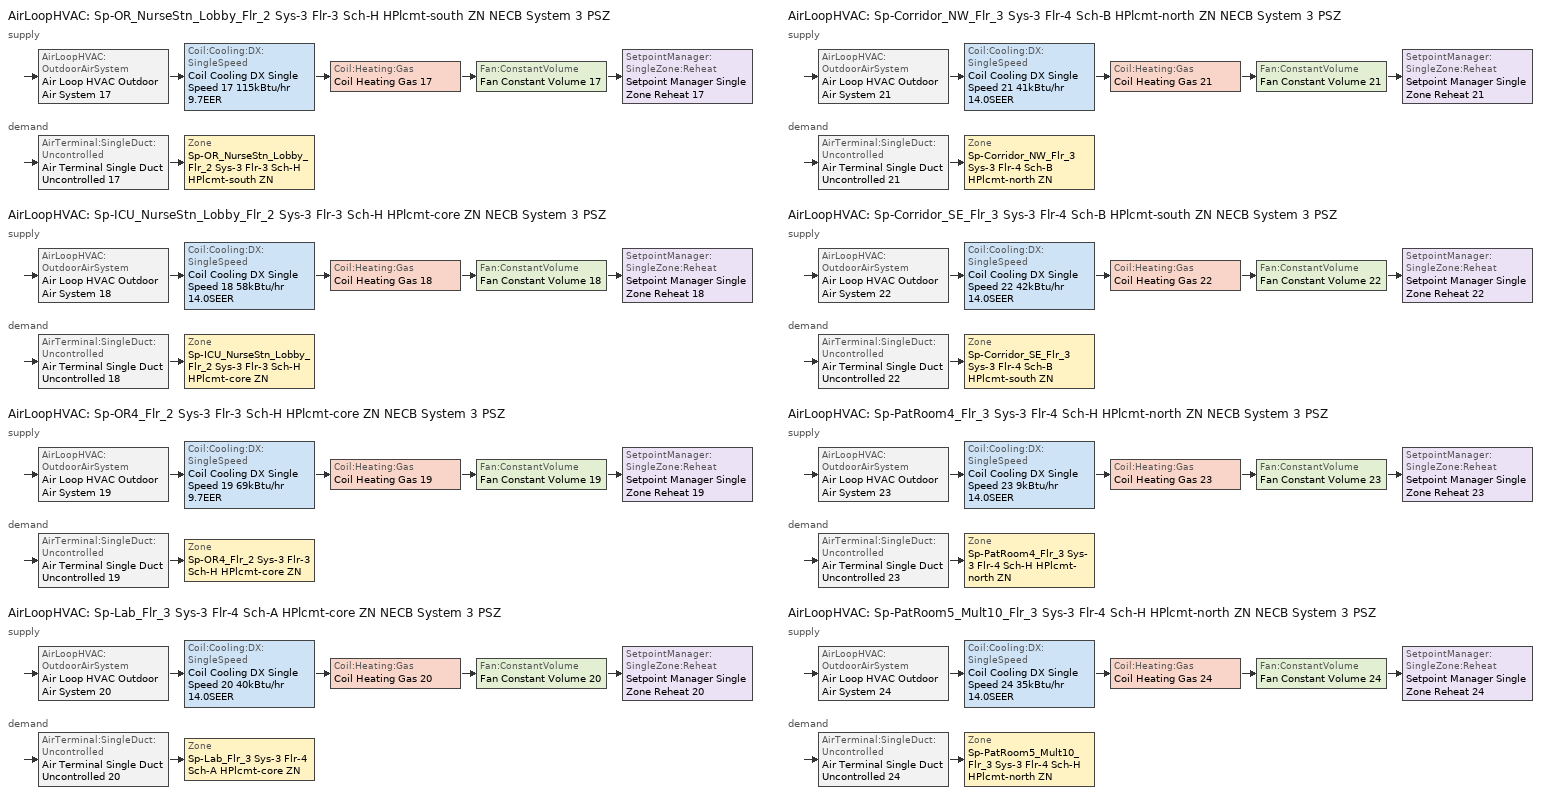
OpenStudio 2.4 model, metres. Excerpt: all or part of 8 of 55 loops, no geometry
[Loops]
AirLoopHVAC 'Sp-OR_NurseStn_Lobby_Flr_2 Sys-3 Flr-3 Sch-H HPlcmt-south ZN NECB System 3 PSZ'
 supply: AirLoopHVAC:OutdoorAirSystem 'Air Loop HVAC Outdoor Air System 17' > Coil:Cooling:DX:SingleSpeed 'Coil Cooling DX Single Speed 17 115kBtu/hr 9.7EER' > Coil:Heating:Gas 'Coil Heating Gas 17' > Fan:ConstantVolume 'Fan Constant Volume 17' > SetpointManager:SingleZone:Reheat 'Setpoint Manager Single Zone Reheat 17'
 demand: AirTerminal:SingleDuct:Uncontrolled 'Air Terminal Single Duct Uncontrolled 17' > Zone 'Sp-OR_NurseStn_Lobby_Flr_2 Sys-3 Flr-3 Sch-H HPlcmt-south ZN'
AirLoopHVAC 'Sp-ICU_NurseStn_Lobby_Flr_2 Sys-3 Flr-3 Sch-H HPlcmt-core ZN NECB System 3 PSZ'
 supply: AirLoopHVAC:OutdoorAirSystem 'Air Loop HVAC Outdoor Air System 18' > Coil:Cooling:DX:SingleSpeed 'Coil Cooling DX Single Speed 18 58kBtu/hr 14.0SEER' > Coil:Heating:Gas 'Coil Heating Gas 18' > Fan:ConstantVolume 'Fan Constant Volume 18' > SetpointManager:SingleZone:Reheat 'Setpoint Manager Single Zone Reheat 18'
 demand: AirTerminal:SingleDuct:Uncontrolled 'Air Terminal Single Duct Uncontrolled 18' > Zone 'Sp-ICU_NurseStn_Lobby_Flr_2 Sys-3 Flr-3 Sch-H HPlcmt-core ZN'
AirLoopHVAC 'Sp-OR4_Flr_2 Sys-3 Flr-3 Sch-H HPlcmt-core ZN NECB System 3 PSZ'
 supply: AirLoopHVAC:OutdoorAirSystem 'Air Loop HVAC Outdoor Air System 19' > Coil:Cooling:DX:SingleSpeed 'Coil Cooling DX Single Speed 19 69kBtu/hr 9.7EER' > Coil:Heating:Gas 'Coil Heating Gas 19' > Fan:ConstantVolume 'Fan Constant Volume 19' > SetpointManager:SingleZone:Reheat 'Setpoint Manager Single Zone Reheat 19'
 demand: AirTerminal:SingleDuct:Uncontrolled 'Air Terminal Single Duct Uncontrolled 19' > Zone 'Sp-OR4_Flr_2 Sys-3 Flr-3 Sch-H HPlcmt-core ZN'
AirLoopHVAC 'Sp-Lab_Flr_3 Sys-3 Flr-4 Sch-A HPlcmt-core ZN NECB System 3 PSZ'
 supply: AirLoopHVAC:OutdoorAirSystem 'Air Loop HVAC Outdoor Air System 20' > Coil:Cooling:DX:SingleSpeed 'Coil Cooling DX Single Speed 20 40kBtu/hr 14.0SEER' > Coil:Heating:Gas 'Coil Heating Gas 20' > Fan:ConstantVolume 'Fan Constant Volume 20' > SetpointManager:SingleZone:Reheat 'Setpoint Manager Single Zone Reheat 20'
 demand: AirTerminal:SingleDuct:Uncontrolled 'Air Terminal Single Duct Uncontrolled 20' > Zone 'Sp-Lab_Flr_3 Sys-3 Flr-4 Sch-A HPlcmt-core ZN'
AirLoopHVAC 'Sp-Corridor_NW_Flr_3 Sys-3 Flr-4 Sch-B HPlcmt-north ZN NECB System 3 PSZ'
 supply: AirLoopHVAC:OutdoorAirSystem 'Air Loop HVAC Outdoor Air System 21' > Coil:Cooling:DX:SingleSpeed 'Coil Cooling DX Single Speed 21 41kBtu/hr 14.0SEER' > Coil:Heating:Gas 'Coil Heating Gas 21' > Fan:ConstantVolume 'Fan Constant Volume 21' > SetpointManager:SingleZone:Reheat 'Setpoint Manager Single Zone Reheat 21'
 demand: AirTerminal:SingleDuct:Uncontrolled 'Air Terminal Single Duct Uncontrolled 21' > Zone 'Sp-Corridor_NW_Flr_3 Sys-3 Flr-4 Sch-B HPlcmt-north ZN'
AirLoopHVAC 'Sp-Corridor_SE_Flr_3 Sys-3 Flr-4 Sch-B HPlcmt-south ZN NECB System 3 PSZ'
 supply: AirLoopHVAC:OutdoorAirSystem 'Air Loop HVAC Outdoor Air System 22' > Coil:Cooling:DX:SingleSpeed 'Coil Cooling DX Single Speed 22 42kBtu/hr 14.0SEER' > Coil:Heating:Gas 'Coil Heating Gas 22' > Fan:ConstantVolume 'Fan Constant Volume 22' > SetpointManager:SingleZone:Reheat 'Setpoint Manager Single Zone Reheat 22'
 demand: AirTerminal:SingleDuct:Uncontrolled 'Air Terminal Single Duct Uncontrolled 22' > Zone 'Sp-Corridor_SE_Flr_3 Sys-3 Flr-4 Sch-B HPlcmt-south ZN'
AirLoopHVAC 'Sp-PatRoom4_Flr_3 Sys-3 Flr-4 Sch-H HPlcmt-north ZN NECB System 3 PSZ'
 supply: AirLoopHVAC:OutdoorAirSystem 'Air Loop HVAC Outdoor Air System 23' > Coil:Cooling:DX:SingleSpeed 'Coil Cooling DX Single Speed 23 9kBtu/hr 14.0SEER' > Coil:Heating:Gas 'Coil Heating Gas 23' > Fan:ConstantVolume 'Fan Constant Volume 23' > SetpointManager:SingleZone:Reheat 'Setpoint Manager Single Zone Reheat 23'
 demand: AirTerminal:SingleDuct:Uncontrolled 'Air Terminal Single Duct Uncontrolled 23' > Zone 'Sp-PatRoom4_Flr_3 Sys-3 Flr-4 Sch-H HPlcmt-north ZN'
AirLoopHVAC 'Sp-PatRoom5_Mult10_Flr_3 Sys-3 Flr-4 Sch-H HPlcmt-north ZN NECB System 3 PSZ'
 supply: AirLoopHVAC:OutdoorAirSystem 'Air Loop HVAC Outdoor Air System 24' > Coil:Cooling:DX:SingleSpeed 'Coil Cooling DX Single Speed 24 35kBtu/hr 14.0SEER' > Coil:Heating:Gas 'Coil Heating Gas 24' > Fan:ConstantVolume 'Fan Constant Volume 24' > SetpointManager:SingleZone:Reheat 'Setpoint Manager Single Zone Reheat 24'
 demand: AirTerminal:SingleDuct:Uncontrolled 'Air Terminal Single Duct Uncontrolled 24' > Zone 'Sp-PatRoom5_Mult10_Flr_3 Sys-3 Flr-4 Sch-H HPlcmt-north ZN'
[Sizing:Zone] Zone Cooling Design Supply Air Temperature Input Method=SupplyAirTemperature; Zone Cooling Design Supply Air Temperature {C}=13; Zone Cooling Design Supply Air Temperature Difference {deltaC}=11.11; Zone Heating Design Supply Air Temperature Input Method=SupplyAirTemperature; Zone Heating Design Supply Air Temperature {C}=43; Zone Heating Design Supply Air Temperature Difference {deltaC}=11.11; Zone Cooling Design Supply Air Humidity Ratio {kg-H2O/kg-air}=0.0085; Zone Heating Design Supply Air Humidity Ratio {kg-H2O/kg-air}=0.008; Zone Heating Sizing Factor=1.3; Zone Cooling Sizing Factor=1.1; Cooling Design Air Flow Method=DesignDay; Heating Design Air Flow Method=DesignDay; Account for Dedicated Outdoor Air System=No; Dedicated Outdoor Air System Control Strategy=NeutralSupplyAir; Dedicated Outdoor Air Low Setpoint Temperature for Design {C}=autosize; Dedicated Outdoor Air High Setpoint Temperature for Design {C}=autosize
Sp-OR_NurseStn_Lobby_Flr_2 Sys-3 Flr-3 Sch-H HPlcmt-south ZN; Sp-ICU_NurseStn_Lobby_Flr_2 Sys-3 Flr-3 Sch-H HPlcmt-core ZN; Sp-OR4_Flr_2 Sys-3 Flr-3 Sch-H HPlcmt-core ZN; Sp-Lab_Flr_3 Sys-3 Flr-4 Sch-A HPlcmt-core ZN; Sp-Corridor_NW_Flr_3 Sys-3 Flr-4 Sch-B HPlcmt-north ZN; Sp-Corridor_SE_Flr_3 Sys-3 Flr-4 Sch-B HPlcmt-south ZN; Sp-PatRoom4_Flr_3 Sys-3 Flr-4 Sch-H HPlcmt-north ZN; Sp-PatRoom5_Mult10_Flr_3 Sys-3 Flr-4 Sch-H HPlcmt-north ZN
[Zone equipment]
Sp-OR_NurseStn_Lobby_Flr_2 Sys-3 Flr-3 Sch-H HPlcmt-south ZN: Air Terminal Single Duct Uncontrolled 17, Zone HVAC Baseboard Convective Water 17
Sp-ICU_NurseStn_Lobby_Flr_2 Sys-3 Flr-3 Sch-H HPlcmt-core ZN: Air Terminal Single Duct Uncontrolled 18, Zone HVAC Baseboard Convective Water 18
Sp-OR4_Flr_2 Sys-3 Flr-3 Sch-H HPlcmt-core ZN: Air Terminal Single Duct Uncontrolled 19, Zone HVAC Baseboard Convective Water 19
Sp-Lab_Flr_3 Sys-3 Flr-4 Sch-A HPlcmt-core ZN: Air Terminal Single Duct Uncontrolled 20, Zone HVAC Baseboard Convective Water 20
Sp-Corridor_NW_Flr_3 Sys-3 Flr-4 Sch-B HPlcmt-north ZN: Air Terminal Single Duct Uncontrolled 21, Zone HVAC Baseboard Convective Water 21
Sp-Corridor_SE_Flr_3 Sys-3 Flr-4 Sch-B HPlcmt-south ZN: Air Terminal Single Duct Uncontrolled 22, Zone HVAC Baseboard Convective Water 22
Sp-PatRoom4_Flr_3 Sys-3 Flr-4 Sch-H HPlcmt-north ZN: Air Terminal Single Duct Uncontrolled 23, Zone HVAC Baseboard Convective Water 23
Sp-PatRoom5_Mult10_Flr_3 Sys-3 Flr-4 Sch-H HPlcmt-north ZN: Air Terminal Single Duct Uncontrolled 24, Zone HVAC Baseboard Convective Water 24
[AirLoopHVAC] Design Supply Air Flow Rate {m3/s}=AutoSize
Name | Availability Schedule
Sp-OR_NurseStn_Lobby_Flr_2 Sys-3 Flr-3 Sch-H HPlcmt-south ZN NECB System 3 PSZ | Sp-OR_NurseStn_Lobby_Flr_2 Sys-3 Flr-3 Sch-H HPlcmt-south ZN NECB System 3 PSZ Occ Sch
Sp-ICU_NurseStn_Lobby_Flr_2 Sys-3 Flr-3 Sch-H HPlcmt-core ZN NECB System 3 PSZ | Sp-ICU_NurseStn_Lobby_Flr_2 Sys-3 Flr-3 Sch-H HPlcmt-core ZN NECB System 3 PSZ Occ Sch
Sp-OR4_Flr_2 Sys-3 Flr-3 Sch-H HPlcmt-core ZN NECB System 3 PSZ | Sp-OR4_Flr_2 Sys-3 Flr-3 Sch-H HPlcmt-core ZN NECB System 3 PSZ Occ Sch
Sp-Lab_Flr_3 Sys-3 Flr-4 Sch-A HPlcmt-core ZN NECB System 3 PSZ | Sp-Lab_Flr_3 Sys-3 Flr-4 Sch-A HPlcmt-core ZN NECB System 3 PSZ Occ Sch
Sp-Corridor_NW_Flr_3 Sys-3 Flr-4 Sch-B HPlcmt-north ZN NECB System 3 PSZ | Sp-Corridor_NW_Flr_3 Sys-3 Flr-4 Sch-B HPlcmt-north ZN NECB System 3 PSZ Occ Sch
Sp-Corridor_SE_Flr_3 Sys-3 Flr-4 Sch-B HPlcmt-south ZN NECB System 3 PSZ | Sp-Corridor_SE_Flr_3 Sys-3 Flr-4 Sch-B HPlcmt-south ZN NECB System 3 PSZ Occ Sch
Sp-PatRoom4_Flr_3 Sys-3 Flr-4 Sch-H HPlcmt-north ZN NECB System 3 PSZ | Always On Discrete
Sp-PatRoom5_Mult10_Flr_3 Sys-3 Flr-4 Sch-H HPlcmt-north ZN NECB System 3 PSZ | Sp-PatRoom5_Mult10_Flr_3 Sys-3 Flr-4 Sch-H HPlcmt-north ZN NECB System 3 PSZ Occ Sch
[Sizing:System] Type of Load to Size On=Sensible; Design Outdoor Air Flow Rate {m3/s}=Autosize; Minimum System Air Flow Ratio=1; Preheat Design Temperature {C}=7; Preheat Design Humidity Ratio {kg-H2O/kg-Air}=0.008; Precool Design Temperature {C}=13; Precool Design Humidity Ratio {kg-H2O/kg-Air}=0.008; Central Cooling Design Supply Air Temperature {C}=13; Central Heating Design Supply Air Temperature {C}=43; Sizing Option=NonCoincident; 100% Outdoor Air in Cooling=No; 100% Outdoor Air in Heating=No; Central Cooling Design Supply Air Humidity Ratio {kg-H2O/kg-Air}=0.0085; Central Heating Design Supply Air Humidity Ratio {kg-H2O/kg-Air}=0.008; Cooling Design Air Flow Method=DesignDay; Cooling Design Air Flow Rate {m3/s}=0; Heating Design Air Flow Method=DesignDay; Heating Design Air Flow Rate {m3/s}=0; System Outdoor Air Method=ZoneSum; Zone Maximum Outdoor Air Fraction=1; Cooling Supply Air Flow Rate Per Floor Area {m3/s-m2}=0.00996765; Cooling Fraction of Autosized Cooling Supply Air Flow Rate=1; Cooling Supply Air Flow Rate Per Unit Cooling Capacity {m3/s-W}=3.94755e-05; Heating Supply Air Flow Rate Per Floor Area {m3/s-m2}=0.00996765; Heating Fraction of Autosized Heating Supply Air Flow Rate=1; Heating Fraction of Autosized Cooling Supply Air Flow Rate=1; Heating Supply Air Flow Rate Per Unit Heating Capacity {m3/s-W}=3.15882e-05; Cooling Design Capacity Method=CoolingDesignCapacity; Cooling Design Capacity {W}=autosize; Cooling Design Capacity Per Floor Area {W/m2}=234.7; Fraction of Autosized Cooling Design Capacity=1; Heating Design Capacity Method=HeatingDesignCapacity; Heating Design Capacity {W}=autosize; Heating Design Capacity Per Floor Area {W/m2}=157; Fraction of Autosized Heating Design Capacity=1; Central Cooling Capacity Control Method=OnOff
Sp-OR_NurseStn_Lobby_Flr_2 Sys-3 Flr-3 Sch-H HPlcmt-south ZN NECB System 3 PSZ; Sp-ICU_NurseStn_Lobby_Flr_2 Sys-3 Flr-3 Sch-H HPlcmt-core ZN NECB System 3 PSZ; Sp-OR4_Flr_2 Sys-3 Flr-3 Sch-H HPlcmt-core ZN NECB System 3 PSZ; Sp-Lab_Flr_3 Sys-3 Flr-4 Sch-A HPlcmt-core ZN NECB System 3 PSZ; Sp-Corridor_NW_Flr_3 Sys-3 Flr-4 Sch-B HPlcmt-north ZN NECB System 3 PSZ; Sp-Corridor_SE_Flr_3 Sys-3 Flr-4 Sch-B HPlcmt-south ZN NECB System 3 PSZ; Sp-PatRoom4_Flr_3 Sys-3 Flr-4 Sch-H HPlcmt-north ZN NECB System 3 PSZ; Sp-PatRoom5_Mult10_Flr_3 Sys-3 Flr-4 Sch-H HPlcmt-north ZN NECB System 3 PSZ
[Fan:ConstantVolume] Availability Schedule=Always On Discrete; Fan Efficiency=0.39975; Pressure Rise {Pa}=640; Maximum Flow Rate {m3/s}=AutoSize; Motor Efficiency=0.615
Fan Constant Volume 17; Fan Constant Volume 18; Fan Constant Volume 19; Fan Constant Volume 20; Fan Constant Volume 21; Fan Constant Volume 22; Fan Constant Volume 23; Fan Constant Volume 24
[Coil:Heating:Gas] Availability Schedule=Always On Discrete; Gas Burner Efficiency=0.8; Nominal Capacity {W}=AutoSize; Parasitic Electric Load {W}=0; Parasitic Gas Load {W}=0
Coil Heating Gas 17; Coil Heating Gas 18; Coil Heating Gas 19; Coil Heating Gas 20; Coil Heating Gas 21; Coil Heating Gas 22; Coil Heating Gas 23; Coil Heating Gas 24
[Coil:Cooling:DX:SingleSpeed] Availability Schedule=Always On Discrete; Rated Total Cooling Capacity {W}=autosize; Rated Sensible Heat Ratio=autosize; Rated Air Flow Rate {m3/s}=autosize; Rated Evaporator Fan Power Per Volume Flow Rate {W/(m3/s)}=773.3; Total Cooling Capacity Function of Temperature Curve=DXCOOL-NECB2011-REF-CAPFT; Total Cooling Capacity Function of Flow Fraction Curve=DXCOOL-NECB2011-REF-CAPFFLOW; Energy Input Ratio Function of Temperature Curve=DXCOOL-NECB2011-REF-COOLEIRFT; Energy Input Ratio Function of Flow Fraction Curve=DXCOOL-NECB2011-REF-COOLEIRFFLOW; Part Load Fraction Correlation Curve=DXCOOL-NECB2011-REF-COOLPLFFPLR; Condenser Type=AirCooled; Evaporative Condenser Effectiveness=0; Evaporative Condenser Air Flow Rate {m3/s}=Autosize; Evaporative Condenser Pump Rated Power Consumption {W}=Autosize; Crankcase Heater Capacity {W}=0; Maximum Outdoor Dry-Bulb Temperature for Crankcase Heater Operation {C}=0; Basin Heater Capacity {W/K}=0; Basin Heater Setpoint Temperature {C}=10
Name | Rated COP {W/W}
Coil Cooling DX Single Speed 17 115kBtu/hr 9.7EER | 3.36576
Coil Cooling DX Single Speed 18 58kBtu/hr 14.0SEER; Coil Cooling DX Single Speed 20 40kBtu/hr 14.0SEER; Coil Cooling DX Single Speed 21 41kBtu/hr 14.0SEER; Coil Cooling DX Single Speed 22 42kBtu/hr 14.0SEER; Coil Cooling DX Single Speed 23 9kBtu/hr 14.0SEER; Coil Cooling DX Single Speed 24 35kBtu/hr 14.0SEER | 3.8248
Coil Cooling DX Single Speed 19 69kBtu/hr 9.7EER | 3.33086
[Controller:OutdoorAir] Minimum Outdoor Air Flow Rate {m3/s}=0; Maximum Outdoor Air Flow Rate {m3/s}=Autosize; Economizer Control Action Type=ModulateFlow; Lockout Type=NoLockout; Minimum Limit Type=FixedMinimum; High Humidity Control=No; Heat Recovery Bypass Control Type=BypassWhenWithinEconomizerLimits
Name | Economizer Control Type | Minimum Outdoor Air Schedule | Controller Mechanical Ventilation | Economizer Maximum Limit Dry-Bulb Temperature {C} | Economizer Maximum Limit Enthalpy {J/kg} | Economizer Minimum Limit Dry-Bulb Temperature {C}
Controller Outdoor Air 17 | DifferentialEnthalpy | Sp-OR_NurseStn_Lobby_Flr_2 Sys-3 Flr-3 Sch-H HPlcmt-south ZN NECB System 3 PSZ Occ Sch | Controller Mechanical Ventilation 17
Controller Outdoor Air 18 | NoEconomizer | Sp-ICU_NurseStn_Lobby_Flr_2 Sys-3 Flr-3 Sch-H HPlcmt-core ZN NECB System 3 PSZ Occ Sch | Controller Mechanical Ventilation 18 | 28 | 64000 | -100
Controller Outdoor Air 19 | DifferentialEnthalpy | Sp-OR4_Flr_2 Sys-3 Flr-3 Sch-H HPlcmt-core ZN NECB System 3 PSZ Occ Sch | Controller Mechanical Ventilation 19
Controller Outdoor Air 20 | NoEconomizer | Sp-Lab_Flr_3 Sys-3 Flr-4 Sch-A HPlcmt-core ZN NECB System 3 PSZ Occ Sch | Controller Mechanical Ventilation 20 | 28 | 64000 | -100
Controller Outdoor Air 21 | NoEconomizer | Sp-Corridor_NW_Flr_3 Sys-3 Flr-4 Sch-B HPlcmt-north ZN NECB System 3 PSZ Occ Sch | Controller Mechanical Ventilation 21 | 28 | 64000 | -100
Controller Outdoor Air 22 | NoEconomizer | Sp-Corridor_SE_Flr_3 Sys-3 Flr-4 Sch-B HPlcmt-south ZN NECB System 3 PSZ Occ Sch | Controller Mechanical Ventilation 22 | 28 | 64000 | -100
Controller Outdoor Air 23 | NoEconomizer | Always On Discrete | Controller Mechanical Ventilation 23 | 28 | 64000 | -100
Controller Outdoor Air 24 | NoEconomizer | Sp-PatRoom5_Mult10_Flr_3 Sys-3 Flr-4 Sch-H HPlcmt-north ZN NECB System 3 PSZ Occ Sch | Controller Mechanical Ventilation 24 | 28 | 64000 | -100
[Controller:MechanicalVentilation] Availability Schedule=Always On Discrete; System Outdoor Air Method=ZoneSum
Controller Mechanical Ventilation 17; Controller Mechanical Ventilation 18; Controller Mechanical Ventilation 19; Controller Mechanical Ventilation 20; Controller Mechanical Ventilation 21; Controller Mechanical Ventilation 22; Controller Mechanical Ventilation 23; Controller Mechanical Ventilation 24
[AirLoopHVAC:OutdoorAirSystem]
Name | Controller
Air Loop HVAC Outdoor Air System 17 | Controller Outdoor Air 17
Air Loop HVAC Outdoor Air System 18 | Controller Outdoor Air 18
Air Loop HVAC Outdoor Air System 19 | Controller Outdoor Air 19
Air Loop HVAC Outdoor Air System 20 | Controller Outdoor Air 20
Air Loop HVAC Outdoor Air System 21 | Controller Outdoor Air 21
Air Loop HVAC Outdoor Air System 22 | Controller Outdoor Air 22
Air Loop HVAC Outdoor Air System 23 | Controller Outdoor Air 23
Air Loop HVAC Outdoor Air System 24 | Controller Outdoor Air 24
[SetpointManager:SingleZone:Reheat] Minimum Supply Air Temperature {C}=13; Maximum Supply Air Temperature {C}=43
Name | Control Zone
Setpoint Manager Single Zone Reheat 17 | Sp-OR_NurseStn_Lobby_Flr_2 Sys-3 Flr-3 Sch-H HPlcmt-south ZN
Setpoint Manager Single Zone Reheat 18 | Sp-ICU_NurseStn_Lobby_Flr_2 Sys-3 Flr-3 Sch-H HPlcmt-core ZN
Setpoint Manager Single Zone Reheat 19 | Sp-OR4_Flr_2 Sys-3 Flr-3 Sch-H HPlcmt-core ZN
Setpoint Manager Single Zone Reheat 20 | Sp-Lab_Flr_3 Sys-3 Flr-4 Sch-A HPlcmt-core ZN
Setpoint Manager Single Zone Reheat 21 | Sp-Corridor_NW_Flr_3 Sys-3 Flr-4 Sch-B HPlcmt-north ZN
Setpoint Manager Single Zone Reheat 22 | Sp-Corridor_SE_Flr_3 Sys-3 Flr-4 Sch-B HPlcmt-south ZN
Setpoint Manager Single Zone Reheat 23 | Sp-PatRoom4_Flr_3 Sys-3 Flr-4 Sch-H HPlcmt-north ZN
Setpoint Manager Single Zone Reheat 24 | Sp-PatRoom5_Mult10_Flr_3 Sys-3 Flr-4 Sch-H HPlcmt-north ZN
[AirTerminal:SingleDuct:Uncontrolled] Availability Schedule=Always On Discrete; Maximum Air Flow Rate {m3/s}=AutoSize
Air Terminal Single Duct Uncontrolled 17; Air Terminal Single Duct Uncontrolled 18; Air Terminal Single Duct Uncontrolled 19; Air Terminal Single Duct Uncontrolled 20; Air Terminal Single Duct Uncontrolled 21; Air Terminal Single Duct Uncontrolled 22; Air Terminal Single Duct Uncontrolled 23; Air Terminal Single Duct Uncontrolled 24
[Schedule:Ruleset]
Name | Default Day Schedule | Summer Design Day Schedule | Winter Design Day Schedule
Sp-Corridor_NW_Flr_3 Sys-3 Flr-4 Sch-B HPlcmt-north ZN NECB System 3 PSZ Occ Sch | Sp-Corridor_NW_Flr_3 Sys-3 Flr-4 Sch-B HPlcmt-north ZN NECB System 3 PSZ Occ Sch Default | Sp-Corridor_NW_Flr_3 Sys-3 Flr-4 Sch-B HPlcmt-north ZN NECB System 3 PSZ Occ Sch Summer Design Day | Sp-Corridor_NW_Flr_3 Sys-3 Flr-4 Sch-B HPlcmt-north ZN NECB System 3 PSZ Occ Sch Winter Design Day
Sp-Corridor_SE_Flr_3 Sys-3 Flr-4 Sch-B HPlcmt-south ZN NECB System 3 PSZ Occ Sch | Sp-Corridor_SE_Flr_3 Sys-3 Flr-4 Sch-B HPlcmt-south ZN NECB System 3 PSZ Occ Sch Default | Sp-Corridor_SE_Flr_3 Sys-3 Flr-4 Sch-B HPlcmt-south ZN NECB System 3 PSZ Occ Sch Summer Design Day | Sp-Corridor_SE_Flr_3 Sys-3 Flr-4 Sch-B HPlcmt-south ZN NECB System 3 PSZ Occ Sch Winter Design Day
Sp-ICU_NurseStn_Lobby_Flr_2 Sys-3 Flr-3 Sch-H HPlcmt-core ZN NECB System 3 PSZ Occ Sch | Sp-ICU_NurseStn_Lobby_Flr_2 Sys-3 Flr-3 Sch-H HPlcmt-core ZN NECB System 3 PSZ Occ Sch Default | Sp-ICU_NurseStn_Lobby_Flr_2 Sys-3 Flr-3 Sch-H HPlcmt-core ZN NECB System 3 PSZ Occ Sch Summer Design Day | Sp-ICU_NurseStn_Lobby_Flr_2 Sys-3 Flr-3 Sch-H HPlcmt-core ZN NECB System 3 PSZ Occ Sch Winter Design Day
Sp-Lab_Flr_3 Sys-3 Flr-4 Sch-A HPlcmt-core ZN NECB System 3 PSZ Occ Sch | Sp-Lab_Flr_3 Sys-3 Flr-4 Sch-A HPlcmt-core ZN NECB System 3 PSZ Occ Sch Default | Sp-Lab_Flr_3 Sys-3 Flr-4 Sch-A HPlcmt-core ZN NECB System 3 PSZ Occ Sch Summer Design Day | Sp-Lab_Flr_3 Sys-3 Flr-4 Sch-A HPlcmt-core ZN NECB System 3 PSZ Occ Sch Winter Design Day
Sp-OR4_Flr_2 Sys-3 Flr-3 Sch-H HPlcmt-core ZN NECB System 3 PSZ Occ Sch | Sp-OR4_Flr_2 Sys-3 Flr-3 Sch-H HPlcmt-core ZN NECB System 3 PSZ Occ Sch Default | Sp-OR4_Flr_2 Sys-3 Flr-3 Sch-H HPlcmt-core ZN NECB System 3 PSZ Occ Sch Summer Design Day | Sp-OR4_Flr_2 Sys-3 Flr-3 Sch-H HPlcmt-core ZN NECB System 3 PSZ Occ Sch Winter Design Day
Sp-OR_NurseStn_Lobby_Flr_2 Sys-3 Flr-3 Sch-H HPlcmt-south ZN NECB System 3 PSZ Occ Sch | Sp-OR_NurseStn_Lobby_Flr_2 Sys-3 Flr-3 Sch-H HPlcmt-south ZN NECB System 3 PSZ Occ Sch Default | Sp-OR_NurseStn_Lobby_Flr_2 Sys-3 Flr-3 Sch-H HPlcmt-south ZN NECB System 3 PSZ Occ Sch Summer Design Day | Sp-OR_NurseStn_Lobby_Flr_2 Sys-3 Flr-3 Sch-H HPlcmt-south ZN NECB System 3 PSZ Occ Sch Winter Design Day
Sp-PatRoom5_Mult10_Flr_3 Sys-3 Flr-4 Sch-H HPlcmt-north ZN NECB System 3 PSZ Occ Sch | Sp-PatRoom5_Mult10_Flr_3 Sys-3 Flr-4 Sch-H HPlcmt-north ZN NECB System 3 PSZ Occ Sch Default | Sp-PatRoom5_Mult10_Flr_3 Sys-3 Flr-4 Sch-H HPlcmt-north ZN NECB System 3 PSZ Occ Sch Summer Design Day | Sp-PatRoom5_Mult10_Flr_3 Sys-3 Flr-4 Sch-H HPlcmt-north ZN NECB System 3 PSZ Occ Sch Winter Design Day
[Schedule:Day]
Sp-Corridor_NW_Flr_3 Sys-3 Flr-4 Sch-B HPlcmt-north ZN NECB System 3 PSZ Occ Sch Default; Sp-Corridor_NW_Flr_3 Sys-3 Flr-4 Sch-B HPlcmt-north ZN NECB System 3 PSZ Occ Sch Winter Design Day; Sp-Corridor_NW_Flr_3 Sys-3 Flr-4 Sch-B HPlcmt-north ZN NECB System 3 PSZ Occ Sch Summer Design Day; Sp-Corridor_SE_Flr_3 Sys-3 Flr-4 Sch-B HPlcmt-south ZN NECB System 3 PSZ Occ Sch Default; Sp-Corridor_SE_Flr_3 Sys-3 Flr-4 Sch-B HPlcmt-south ZN NECB System 3 PSZ Occ Sch Winter Design Day; Sp-Corridor_SE_Flr_3 Sys-3 Flr-4 Sch-B HPlcmt-south ZN NECB System 3 PSZ Occ Sch Summer Design Day; Sp-ICU_NurseStn_Lobby_Flr_2 Sys-3 Flr-3 Sch-H HPlcmt-core ZN NECB System 3 PSZ Occ Sch Default; Sp-ICU_NurseStn_Lobby_Flr_2 Sys-3 Flr-3 Sch-H HPlcmt-core ZN NECB System 3 PSZ Occ Sch Winter Design Day; Sp-ICU_NurseStn_Lobby_Flr_2 Sys-3 Flr-3 Sch-H HPlcmt-core ZN NECB System 3 PSZ Occ Sch Summer Design Day; Sp-ICU_NurseStn_Lobby_Flr_2 Sys-3 Flr-3 Sch-H HPlcmt-core ZN NECB System 3 PSZ Occ Sch Monday; Sp-ICU_NurseStn_Lobby_Flr_2 Sys-3 Flr-3 Sch-H HPlcmt-core ZN NECB System 3 PSZ Occ Sch Tuesday; Sp-ICU_NurseStn_Lobby_Flr_2 Sys-3 Flr-3 Sch-H HPlcmt-core ZN NECB System 3 PSZ Occ Sch Wednesday; Sp-ICU_NurseStn_Lobby_Flr_2 Sys-3 Flr-3 Sch-H HPlcmt-core ZN NECB System 3 PSZ Occ Sch Thursday; Sp-ICU_NurseStn_Lobby_Flr_2 Sys-3 Flr-3 Sch-H HPlcmt-core ZN NECB System 3 PSZ Occ Sch Friday; Sp-ICU_NurseStn_Lobby_Flr_2 Sys-3 Flr-3 Sch-H HPlcmt-core ZN NECB System 3 PSZ Occ Sch Saturday; Sp-ICU_NurseStn_Lobby_Flr_2 Sys-3 Flr-3 Sch-H HPlcmt-core ZN NECB System 3 PSZ Occ Sch Sunday; Sp-Lab_Flr_3 Sys-3 Flr-4 Sch-A HPlcmt-core ZN NECB System 3 PSZ Occ Sch Default; Sp-Lab_Flr_3 Sys-3 Flr-4 Sch-A HPlcmt-core ZN NECB System 3 PSZ Occ Sch Winter Design Day; Sp-Lab_Flr_3 Sys-3 Flr-4 Sch-A HPlcmt-core ZN NECB System 3 PSZ Occ Sch Summer Design Day; Sp-OR4_Flr_2 Sys-3 Flr-3 Sch-H HPlcmt-core ZN NECB System 3 PSZ Occ Sch Default; Sp-OR4_Flr_2 Sys-3 Flr-3 Sch-H HPlcmt-core ZN NECB System 3 PSZ Occ Sch Winter Design Day; Sp-OR4_Flr_2 Sys-3 Flr-3 Sch-H HPlcmt-core ZN NECB System 3 PSZ Occ Sch Summer Design Day; Sp-OR4_Flr_2 Sys-3 Flr-3 Sch-H HPlcmt-core ZN NECB System 3 PSZ Occ Sch Monday; Sp-OR4_Flr_2 Sys-3 Flr-3 Sch-H HPlcmt-core ZN NECB System 3 PSZ Occ Sch Tuesday; Sp-OR4_Flr_2 Sys-3 Flr-3 Sch-H HPlcmt-core ZN NECB System 3 PSZ Occ Sch Wednesday; Sp-OR4_Flr_2 Sys-3 Flr-3 Sch-H HPlcmt-core ZN NECB System 3 PSZ Occ Sch Thursday; Sp-OR4_Flr_2 Sys-3 Flr-3 Sch-H HPlcmt-core ZN NECB System 3 PSZ Occ Sch Friday; Sp-OR4_Flr_2 Sys-3 Flr-3 Sch-H HPlcmt-core ZN NECB System 3 PSZ Occ Sch Saturday; Sp-OR4_Flr_2 Sys-3 Flr-3 Sch-H HPlcmt-core ZN NECB System 3 PSZ Occ Sch Sunday; Sp-OR_NurseStn_Lobby_Flr_2 Sys-3 Flr-3 Sch-H HPlcmt-south ZN NECB System 3 PSZ Occ Sch Default; Sp-OR_NurseStn_Lobby_Flr_2 Sys-3 Flr-3 Sch-H HPlcmt-south ZN NECB System 3 PSZ Occ Sch Winter Design Day; Sp-OR_NurseStn_Lobby_Flr_2 Sys-3 Flr-3 Sch-H HPlcmt-south ZN NECB System 3 PSZ Occ Sch Summer Design Day; Sp-OR_NurseStn_Lobby_Flr_2 Sys-3 Flr-3 Sch-H HPlcmt-south ZN NECB System 3 PSZ Occ Sch Monday; Sp-OR_NurseStn_Lobby_Flr_2 Sys-3 Flr-3 Sch-H HPlcmt-south ZN NECB System 3 PSZ Occ Sch Tuesday; Sp-OR_NurseStn_Lobby_Flr_2 Sys-3 Flr-3 Sch-H HPlcmt-south ZN NECB System 3 PSZ Occ Sch Wednesday; Sp-OR_NurseStn_Lobby_Flr_2 Sys-3 Flr-3 Sch-H HPlcmt-south ZN NECB System 3 PSZ Occ Sch Thursday; Sp-OR_NurseStn_Lobby_Flr_2 Sys-3 Flr-3 Sch-H HPlcmt-south ZN NECB System 3 PSZ Occ Sch Friday; Sp-OR_NurseStn_Lobby_Flr_2 Sys-3 Flr-3 Sch-H HPlcmt-south ZN NECB System 3 PSZ Occ Sch Saturday; Sp-OR_NurseStn_Lobby_Flr_2 Sys-3 Flr-3 Sch-H HPlcmt-south ZN NECB System 3 PSZ Occ Sch Sunday; Sp-PatRoom5_Mult10_Flr_3 Sys-3 Flr-4 Sch-H HPlcmt-north ZN NECB System 3 PSZ Occ Sch Default; Sp-PatRoom5_Mult10_Flr_3 Sys-3 Flr-4 Sch-H HPlcmt-north ZN NECB System 3 PSZ Occ Sch Winter Design Day; Sp-PatRoom5_Mult10_Flr_3 Sys-3 Flr-4 Sch-H HPlcmt-north ZN NECB System 3 PSZ Occ Sch Summer Design Day; Sp-PatRoom5_Mult10_Flr_3 Sys-3 Flr-4 Sch-H HPlcmt-north ZN NECB System 3 PSZ Occ Sch Monday; Sp-PatRoom5_Mult10_Flr_3 Sys-3 Flr-4 Sch-H HPlcmt-north ZN NECB System 3 PSZ Occ Sch Tuesday; Sp-PatRoom5_Mult10_Flr_3 Sys-3 Flr-4 Sch-H HPlcmt-north ZN NECB System 3 PSZ Occ Sch Wednesday; Sp-PatRoom5_Mult10_Flr_3 Sys-3 Flr-4 Sch-H HPlcmt-north ZN NECB System 3 PSZ Occ Sch Thursday; Sp-PatRoom5_Mult10_Flr_3 Sys-3 Flr-4 Sch-H HPlcmt-north ZN NECB System 3 PSZ Occ Sch Friday; Sp-PatRoom5_Mult10_Flr_3 Sys-3 Flr-4 Sch-H HPlcmt-north ZN NECB System 3 PSZ Occ Sch Saturday; Sp-PatRoom5_Mult10_Flr_3 Sys-3 Flr-4 Sch-H HPlcmt-north ZN NECB System 3 PSZ Occ Sch Sunday: 24, 0, 1
Sp-Corridor_NW_Flr_3 Sys-3 Flr-4 Sch-B HPlcmt-north ZN NECB System 3 PSZ Occ Sch Monday; Sp-Corridor_NW_Flr_3 Sys-3 Flr-4 Sch-B HPlcmt-north ZN NECB System 3 PSZ Occ Sch Tuesday; Sp-Corridor_NW_Flr_3 Sys-3 Flr-4 Sch-B HPlcmt-north ZN NECB System 3 PSZ Occ Sch Wednesday; Sp-Corridor_NW_Flr_3 Sys-3 Flr-4 Sch-B HPlcmt-north ZN NECB System 3 PSZ Occ Sch Thursday; Sp-Corridor_NW_Flr_3 Sys-3 Flr-4 Sch-B HPlcmt-north ZN NECB System 3 PSZ Occ Sch Friday; Sp-Corridor_SE_Flr_3 Sys-3 Flr-4 Sch-B HPlcmt-south ZN NECB System 3 PSZ Occ Sch Monday; Sp-Corridor_SE_Flr_3 Sys-3 Flr-4 Sch-B HPlcmt-south ZN NECB System 3 PSZ Occ Sch Tuesday; Sp-Corridor_SE_Flr_3 Sys-3 Flr-4 Sch-B HPlcmt-south ZN NECB System 3 PSZ Occ Sch Wednesday; Sp-Corridor_SE_Flr_3 Sys-3 Flr-4 Sch-B HPlcmt-south ZN NECB System 3 PSZ Occ Sch Thursday; Sp-Corridor_SE_Flr_3 Sys-3 Flr-4 Sch-B HPlcmt-south ZN NECB System 3 PSZ Occ Sch Friday: 1, 0, 1, 10, 0, 0, 24, 0, 1
Sp-Corridor_NW_Flr_3 Sys-3 Flr-4 Sch-B HPlcmt-north ZN NECB System 3 PSZ Occ Sch Saturday; Sp-Corridor_SE_Flr_3 Sys-3 Flr-4 Sch-B HPlcmt-south ZN NECB System 3 PSZ Occ Sch Saturday: 2, 0, 1, 10, 0, 0, 24, 0, 1
Sp-Corridor_NW_Flr_3 Sys-3 Flr-4 Sch-B HPlcmt-north ZN NECB System 3 PSZ Occ Sch Sunday; Sp-Corridor_SE_Flr_3 Sys-3 Flr-4 Sch-B HPlcmt-south ZN NECB System 3 PSZ Occ Sch Sunday: 1, 0, 0, 2, 0, 1, 11, 0, 0, 23, 0, 1, 24, 0, 0
Sp-Lab_Flr_3 Sys-3 Flr-4 Sch-A HPlcmt-core ZN NECB System 3 PSZ Occ Sch Monday; Sp-Lab_Flr_3 Sys-3 Flr-4 Sch-A HPlcmt-core ZN NECB System 3 PSZ Occ Sch Tuesday; Sp-Lab_Flr_3 Sys-3 Flr-4 Sch-A HPlcmt-core ZN NECB System 3 PSZ Occ Sch Wednesday; Sp-Lab_Flr_3 Sys-3 Flr-4 Sch-A HPlcmt-core ZN NECB System 3 PSZ Occ Sch Thursday; Sp-Lab_Flr_3 Sys-3 Flr-4 Sch-A HPlcmt-core ZN NECB System 3 PSZ Occ Sch Friday: 8, 0, 0, 19, 0, 1, 24, 0, 0
Sp-Lab_Flr_3 Sys-3 Flr-4 Sch-A HPlcmt-core ZN NECB System 3 PSZ Occ Sch Saturday; Sp-Lab_Flr_3 Sys-3 Flr-4 Sch-A HPlcmt-core ZN NECB System 3 PSZ Occ Sch Sunday: 24, 0, 0
[Schedule:Rule] Date Specification Type=DateRange; Start Month=1; Start Day=1; End Month=12
Name | Schedule Ruleset | Rule Order | Day Schedule | Apply Monday | End Day | Apply Tuesday | Apply Wednesday | Apply Thursday | Apply Friday | Apply Saturday | Apply Sunday
Sp-Corridor_NW_Flr_3 Sys-3 Flr-4 Sch-B HPlcmt-north ZN NECB System 3 PSZ Occ Sch Monday Rule | Sp-Corridor_NW_Flr_3 Sys-3 Flr-4 Sch-B HPlcmt-north ZN NECB System 3 PSZ Occ Sch | 6 | Sp-Corridor_NW_Flr_3 Sys-3 Flr-4 Sch-B HPlcmt-north ZN NECB System 3 PSZ Occ Sch Monday | Yes | 25
Sp-Corridor_NW_Flr_3 Sys-3 Flr-4 Sch-B HPlcmt-north ZN NECB System 3 PSZ Occ Sch Tuesday Rule | Sp-Corridor_NW_Flr_3 Sys-3 Flr-4 Sch-B HPlcmt-north ZN NECB System 3 PSZ Occ Sch | 5 | Sp-Corridor_NW_Flr_3 Sys-3 Flr-4 Sch-B HPlcmt-north ZN NECB System 3 PSZ Occ Sch Tuesday |  | 26 | Yes
Sp-Corridor_NW_Flr_3 Sys-3 Flr-4 Sch-B HPlcmt-north ZN NECB System 3 PSZ Occ Sch Wednesday Rule | Sp-Corridor_NW_Flr_3 Sys-3 Flr-4 Sch-B HPlcmt-north ZN NECB System 3 PSZ Occ Sch | 4 | Sp-Corridor_NW_Flr_3 Sys-3 Flr-4 Sch-B HPlcmt-north ZN NECB System 3 PSZ Occ Sch Wednesday |  | 27 |  | Yes
Sp-Corridor_NW_Flr_3 Sys-3 Flr-4 Sch-B HPlcmt-north ZN NECB System 3 PSZ Occ Sch Thursday Rule | Sp-Corridor_NW_Flr_3 Sys-3 Flr-4 Sch-B HPlcmt-north ZN NECB System 3 PSZ Occ Sch | 3 | Sp-Corridor_NW_Flr_3 Sys-3 Flr-4 Sch-B HPlcmt-north ZN NECB System 3 PSZ Occ Sch Thursday |  | 28 |  |  | Yes
Sp-Corridor_NW_Flr_3 Sys-3 Flr-4 Sch-B HPlcmt-north ZN NECB System 3 PSZ Occ Sch Friday Rule | Sp-Corridor_NW_Flr_3 Sys-3 Flr-4 Sch-B HPlcmt-north ZN NECB System 3 PSZ Occ Sch | 2 | Sp-Corridor_NW_Flr_3 Sys-3 Flr-4 Sch-B HPlcmt-north ZN NECB System 3 PSZ Occ Sch Friday |  | 29 |  |  |  | Yes
Sp-Corridor_NW_Flr_3 Sys-3 Flr-4 Sch-B HPlcmt-north ZN NECB System 3 PSZ Occ Sch Saturday Rule | Sp-Corridor_NW_Flr_3 Sys-3 Flr-4 Sch-B HPlcmt-north ZN NECB System 3 PSZ Occ Sch | 1 | Sp-Corridor_NW_Flr_3 Sys-3 Flr-4 Sch-B HPlcmt-north ZN NECB System 3 PSZ Occ Sch Saturday |  | 30 |  |  |  |  | Yes
Sp-Corridor_NW_Flr_3 Sys-3 Flr-4 Sch-B HPlcmt-north ZN NECB System 3 PSZ Occ Sch Sunday Rule | Sp-Corridor_NW_Flr_3 Sys-3 Flr-4 Sch-B HPlcmt-north ZN NECB System 3 PSZ Occ Sch | 0 | Sp-Corridor_NW_Flr_3 Sys-3 Flr-4 Sch-B HPlcmt-north ZN NECB System 3 PSZ Occ Sch Sunday |  | 31 |  |  |  |  |  | Yes
Sp-Corridor_SE_Flr_3 Sys-3 Flr-4 Sch-B HPlcmt-south ZN NECB System 3 PSZ Occ Sch Monday Rule | Sp-Corridor_SE_Flr_3 Sys-3 Flr-4 Sch-B HPlcmt-south ZN NECB System 3 PSZ Occ Sch | 6 | Sp-Corridor_SE_Flr_3 Sys-3 Flr-4 Sch-B HPlcmt-south ZN NECB System 3 PSZ Occ Sch Monday | Yes | 25
Sp-Corridor_SE_Flr_3 Sys-3 Flr-4 Sch-B HPlcmt-south ZN NECB System 3 PSZ Occ Sch Tuesday Rule | Sp-Corridor_SE_Flr_3 Sys-3 Flr-4 Sch-B HPlcmt-south ZN NECB System 3 PSZ Occ Sch | 5 | Sp-Corridor_SE_Flr_3 Sys-3 Flr-4 Sch-B HPlcmt-south ZN NECB System 3 PSZ Occ Sch Tuesday |  | 26 | Yes
Sp-Corridor_SE_Flr_3 Sys-3 Flr-4 Sch-B HPlcmt-south ZN NECB System 3 PSZ Occ Sch Wednesday Rule | Sp-Corridor_SE_Flr_3 Sys-3 Flr-4 Sch-B HPlcmt-south ZN NECB System 3 PSZ Occ Sch | 4 | Sp-Corridor_SE_Flr_3 Sys-3 Flr-4 Sch-B HPlcmt-south ZN NECB System 3 PSZ Occ Sch Wednesday |  | 27 |  | Yes
Sp-Corridor_SE_Flr_3 Sys-3 Flr-4 Sch-B HPlcmt-south ZN NECB System 3 PSZ Occ Sch Thursday Rule | Sp-Corridor_SE_Flr_3 Sys-3 Flr-4 Sch-B HPlcmt-south ZN NECB System 3 PSZ Occ Sch | 3 | Sp-Corridor_SE_Flr_3 Sys-3 Flr-4 Sch-B HPlcmt-south ZN NECB System 3 PSZ Occ Sch Thursday |  | 28 |  |  | Yes
Sp-Corridor_SE_Flr_3 Sys-3 Flr-4 Sch-B HPlcmt-south ZN NECB System 3 PSZ Occ Sch Friday Rule | Sp-Corridor_SE_Flr_3 Sys-3 Flr-4 Sch-B HPlcmt-south ZN NECB System 3 PSZ Occ Sch | 2 | Sp-Corridor_SE_Flr_3 Sys-3 Flr-4 Sch-B HPlcmt-south ZN NECB System 3 PSZ Occ Sch Friday |  | 29 |  |  |  | Yes
Sp-Corridor_SE_Flr_3 Sys-3 Flr-4 Sch-B HPlcmt-south ZN NECB System 3 PSZ Occ Sch Saturday Rule | Sp-Corridor_SE_Flr_3 Sys-3 Flr-4 Sch-B HPlcmt-south ZN NECB System 3 PSZ Occ Sch | 1 | Sp-Corridor_SE_Flr_3 Sys-3 Flr-4 Sch-B HPlcmt-south ZN NECB System 3 PSZ Occ Sch Saturday |  | 30 |  |  |  |  | Yes
Sp-Corridor_SE_Flr_3 Sys-3 Flr-4 Sch-B HPlcmt-south ZN NECB System 3 PSZ Occ Sch Sunday Rule | Sp-Corridor_SE_Flr_3 Sys-3 Flr-4 Sch-B HPlcmt-south ZN NECB System 3 PSZ Occ Sch | 0 | Sp-Corridor_SE_Flr_3 Sys-3 Flr-4 Sch-B HPlcmt-south ZN NECB System 3 PSZ Occ Sch Sunday |  | 31 |  |  |  |  |  | Yes
Sp-ICU_NurseStn_Lobby_Flr_2 Sys-3 Flr-3 Sch-H HPlcmt-core ZN NECB System 3 PSZ Occ Sch Monday Rule | Sp-ICU_NurseStn_Lobby_Flr_2 Sys-3 Flr-3 Sch-H HPlcmt-core ZN NECB System 3 PSZ Occ Sch | 6 | Sp-ICU_NurseStn_Lobby_Flr_2 Sys-3 Flr-3 Sch-H HPlcmt-core ZN NECB System 3 PSZ Occ Sch Monday | Yes | 25
Sp-ICU_NurseStn_Lobby_Flr_2 Sys-3 Flr-3 Sch-H HPlcmt-core ZN NECB System 3 PSZ Occ Sch Tuesday Rule | Sp-ICU_NurseStn_Lobby_Flr_2 Sys-3 Flr-3 Sch-H HPlcmt-core ZN NECB System 3 PSZ Occ Sch | 5 | Sp-ICU_NurseStn_Lobby_Flr_2 Sys-3 Flr-3 Sch-H HPlcmt-core ZN NECB System 3 PSZ Occ Sch Tuesday |  | 26 | Yes
Sp-ICU_NurseStn_Lobby_Flr_2 Sys-3 Flr-3 Sch-H HPlcmt-core ZN NECB System 3 PSZ Occ Sch Wednesday Rule | Sp-ICU_NurseStn_Lobby_Flr_2 Sys-3 Flr-3 Sch-H HPlcmt-core ZN NECB System 3 PSZ Occ Sch | 4 | Sp-ICU_NurseStn_Lobby_Flr_2 Sys-3 Flr-3 Sch-H HPlcmt-core ZN NECB System 3 PSZ Occ Sch Wednesday |  | 27 |  | Yes
Sp-ICU_NurseStn_Lobby_Flr_2 Sys-3 Flr-3 Sch-H HPlcmt-core ZN NECB System 3 PSZ Occ Sch Thursday Rule | Sp-ICU_NurseStn_Lobby_Flr_2 Sys-3 Flr-3 Sch-H HPlcmt-core ZN NECB System 3 PSZ Occ Sch | 3 | Sp-ICU_NurseStn_Lobby_Flr_2 Sys-3 Flr-3 Sch-H HPlcmt-core ZN NECB System 3 PSZ Occ Sch Thursday |  | 28 |  |  | Yes
Sp-ICU_NurseStn_Lobby_Flr_2 Sys-3 Flr-3 Sch-H HPlcmt-core ZN NECB System 3 PSZ Occ Sch Friday Rule | Sp-ICU_NurseStn_Lobby_Flr_2 Sys-3 Flr-3 Sch-H HPlcmt-core ZN NECB System 3 PSZ Occ Sch | 2 | Sp-ICU_NurseStn_Lobby_Flr_2 Sys-3 Flr-3 Sch-H HPlcmt-core ZN NECB System 3 PSZ Occ Sch Friday |  | 29 |  |  |  | Yes
Sp-ICU_NurseStn_Lobby_Flr_2 Sys-3 Flr-3 Sch-H HPlcmt-core ZN NECB System 3 PSZ Occ Sch Saturday Rule | Sp-ICU_NurseStn_Lobby_Flr_2 Sys-3 Flr-3 Sch-H HPlcmt-core ZN NECB System 3 PSZ Occ Sch | 1 | Sp-ICU_NurseStn_Lobby_Flr_2 Sys-3 Flr-3 Sch-H HPlcmt-core ZN NECB System 3 PSZ Occ Sch Saturday |  | 30 |  |  |  |  | Yes
Sp-ICU_NurseStn_Lobby_Flr_2 Sys-3 Flr-3 Sch-H HPlcmt-core ZN NECB System 3 PSZ Occ Sch Sunday Rule | Sp-ICU_NurseStn_Lobby_Flr_2 Sys-3 Flr-3 Sch-H HPlcmt-core ZN NECB System 3 PSZ Occ Sch | 0 | Sp-ICU_NurseStn_Lobby_Flr_2 Sys-3 Flr-3 Sch-H HPlcmt-core ZN NECB System 3 PSZ Occ Sch Sunday |  | 31 |  |  |  |  |  | Yes
Sp-Lab_Flr_3 Sys-3 Flr-4 Sch-A HPlcmt-core ZN NECB System 3 PSZ Occ Sch Monday Rule | Sp-Lab_Flr_3 Sys-3 Flr-4 Sch-A HPlcmt-core ZN NECB System 3 PSZ Occ Sch | 6 | Sp-Lab_Flr_3 Sys-3 Flr-4 Sch-A HPlcmt-core ZN NECB System 3 PSZ Occ Sch Monday | Yes | 25
Sp-Lab_Flr_3 Sys-3 Flr-4 Sch-A HPlcmt-core ZN NECB System 3 PSZ Occ Sch Tuesday Rule | Sp-Lab_Flr_3 Sys-3 Flr-4 Sch-A HPlcmt-core ZN NECB System 3 PSZ Occ Sch | 5 | Sp-Lab_Flr_3 Sys-3 Flr-4 Sch-A HPlcmt-core ZN NECB System 3 PSZ Occ Sch Tuesday |  | 26 | Yes
Sp-Lab_Flr_3 Sys-3 Flr-4 Sch-A HPlcmt-core ZN NECB System 3 PSZ Occ Sch Wednesday Rule | Sp-Lab_Flr_3 Sys-3 Flr-4 Sch-A HPlcmt-core ZN NECB System 3 PSZ Occ Sch | 4 | Sp-Lab_Flr_3 Sys-3 Flr-4 Sch-A HPlcmt-core ZN NECB System 3 PSZ Occ Sch Wednesday |  | 27 |  | Yes
Sp-Lab_Flr_3 Sys-3 Flr-4 Sch-A HPlcmt-core ZN NECB System 3 PSZ Occ Sch Thursday Rule | Sp-Lab_Flr_3 Sys-3 Flr-4 Sch-A HPlcmt-core ZN NECB System 3 PSZ Occ Sch | 3 | Sp-Lab_Flr_3 Sys-3 Flr-4 Sch-A HPlcmt-core ZN NECB System 3 PSZ Occ Sch Thursday |  | 28 |  |  | Yes
Sp-Lab_Flr_3 Sys-3 Flr-4 Sch-A HPlcmt-core ZN NECB System 3 PSZ Occ Sch Friday Rule | Sp-Lab_Flr_3 Sys-3 Flr-4 Sch-A HPlcmt-core ZN NECB System 3 PSZ Occ Sch | 2 | Sp-Lab_Flr_3 Sys-3 Flr-4 Sch-A HPlcmt-core ZN NECB System 3 PSZ Occ Sch Friday |  | 29 |  |  |  | Yes
Sp-Lab_Flr_3 Sys-3 Flr-4 Sch-A HPlcmt-core ZN NECB System 3 PSZ Occ Sch Saturday Rule | Sp-Lab_Flr_3 Sys-3 Flr-4 Sch-A HPlcmt-core ZN NECB System 3 PSZ Occ Sch | 1 | Sp-Lab_Flr_3 Sys-3 Flr-4 Sch-A HPlcmt-core ZN NECB System 3 PSZ Occ Sch Saturday |  | 30 |  |  |  |  | Yes
Sp-Lab_Flr_3 Sys-3 Flr-4 Sch-A HPlcmt-core ZN NECB System 3 PSZ Occ Sch Sunday Rule | Sp-Lab_Flr_3 Sys-3 Flr-4 Sch-A HPlcmt-core ZN NECB System 3 PSZ Occ Sch | 0 | Sp-Lab_Flr_3 Sys-3 Flr-4 Sch-A HPlcmt-core ZN NECB System 3 PSZ Occ Sch Sunday |  | 31 |  |  |  |  |  | Yes
Sp-OR4_Flr_2 Sys-3 Flr-3 Sch-H HPlcmt-core ZN NECB System 3 PSZ Occ Sch Monday Rule | Sp-OR4_Flr_2 Sys-3 Flr-3 Sch-H HPlcmt-core ZN NECB System 3 PSZ Occ Sch | 6 | Sp-OR4_Flr_2 Sys-3 Flr-3 Sch-H HPlcmt-core ZN NECB System 3 PSZ Occ Sch Monday | Yes | 25
Sp-OR4_Flr_2 Sys-3 Flr-3 Sch-H HPlcmt-core ZN NECB System 3 PSZ Occ Sch Tuesday Rule | Sp-OR4_Flr_2 Sys-3 Flr-3 Sch-H HPlcmt-core ZN NECB System 3 PSZ Occ Sch | 5 | Sp-OR4_Flr_2 Sys-3 Flr-3 Sch-H HPlcmt-core ZN NECB System 3 PSZ Occ Sch Tuesday |  | 26 | Yes
Sp-OR4_Flr_2 Sys-3 Flr-3 Sch-H HPlcmt-core ZN NECB System 3 PSZ Occ Sch Wednesday Rule | Sp-OR4_Flr_2 Sys-3 Flr-3 Sch-H HPlcmt-core ZN NECB System 3 PSZ Occ Sch | 4 | Sp-OR4_Flr_2 Sys-3 Flr-3 Sch-H HPlcmt-core ZN NECB System 3 PSZ Occ Sch Wednesday |  | 27 |  | Yes
Sp-OR4_Flr_2 Sys-3 Flr-3 Sch-H HPlcmt-core ZN NECB System 3 PSZ Occ Sch Thursday Rule | Sp-OR4_Flr_2 Sys-3 Flr-3 Sch-H HPlcmt-core ZN NECB System 3 PSZ Occ Sch | 3 | Sp-OR4_Flr_2 Sys-3 Flr-3 Sch-H HPlcmt-core ZN NECB System 3 PSZ Occ Sch Thursday |  | 28 |  |  | Yes
Sp-OR4_Flr_2 Sys-3 Flr-3 Sch-H HPlcmt-core ZN NECB System 3 PSZ Occ Sch Friday Rule | Sp-OR4_Flr_2 Sys-3 Flr-3 Sch-H HPlcmt-core ZN NECB System 3 PSZ Occ Sch | 2 | Sp-OR4_Flr_2 Sys-3 Flr-3 Sch-H HPlcmt-core ZN NECB System 3 PSZ Occ Sch Friday |  | 29 |  |  |  | Yes
Sp-OR4_Flr_2 Sys-3 Flr-3 Sch-H HPlcmt-core ZN NECB System 3 PSZ Occ Sch Saturday Rule | Sp-OR4_Flr_2 Sys-3 Flr-3 Sch-H HPlcmt-core ZN NECB System 3 PSZ Occ Sch | 1 | Sp-OR4_Flr_2 Sys-3 Flr-3 Sch-H HPlcmt-core ZN NECB System 3 PSZ Occ Sch Saturday |  | 30 |  |  |  |  | Yes
Sp-OR4_Flr_2 Sys-3 Flr-3 Sch-H HPlcmt-core ZN NECB System 3 PSZ Occ Sch Sunday Rule | Sp-OR4_Flr_2 Sys-3 Flr-3 Sch-H HPlcmt-core ZN NECB System 3 PSZ Occ Sch | 0 | Sp-OR4_Flr_2 Sys-3 Flr-3 Sch-H HPlcmt-core ZN NECB System 3 PSZ Occ Sch Sunday |  | 31 |  |  |  |  |  | Yes
Sp-OR_NurseStn_Lobby_Flr_2 Sys-3 Flr-3 Sch-H HPlcmt-south ZN NECB System 3 PSZ Occ Sch Monday Rule | Sp-OR_NurseStn_Lobby_Flr_2 Sys-3 Flr-3 Sch-H HPlcmt-south ZN NECB System 3 PSZ Occ Sch | 6 | Sp-OR_NurseStn_Lobby_Flr_2 Sys-3 Flr-3 Sch-H HPlcmt-south ZN NECB System 3 PSZ Occ Sch Monday | Yes | 25
Sp-OR_NurseStn_Lobby_Flr_2 Sys-3 Flr-3 Sch-H HPlcmt-south ZN NECB System 3 PSZ Occ Sch Tuesday Rule | Sp-OR_NurseStn_Lobby_Flr_2 Sys-3 Flr-3 Sch-H HPlcmt-south ZN NECB System 3 PSZ Occ Sch | 5 | Sp-OR_NurseStn_Lobby_Flr_2 Sys-3 Flr-3 Sch-H HPlcmt-south ZN NECB System 3 PSZ Occ Sch Tuesday |  | 26 | Yes
Sp-OR_NurseStn_Lobby_Flr_2 Sys-3 Flr-3 Sch-H HPlcmt-south ZN NECB System 3 PSZ Occ Sch Wednesday Rule | Sp-OR_NurseStn_Lobby_Flr_2 Sys-3 Flr-3 Sch-H HPlcmt-south ZN NECB System 3 PSZ Occ Sch | 4 | Sp-OR_NurseStn_Lobby_Flr_2 Sys-3 Flr-3 Sch-H HPlcmt-south ZN NECB System 3 PSZ Occ Sch Wednesday |  | 27 |  | Yes
Sp-OR_NurseStn_Lobby_Flr_2 Sys-3 Flr-3 Sch-H HPlcmt-south ZN NECB System 3 PSZ Occ Sch Thursday Rule | Sp-OR_NurseStn_Lobby_Flr_2 Sys-3 Flr-3 Sch-H HPlcmt-south ZN NECB System 3 PSZ Occ Sch | 3 | Sp-OR_NurseStn_Lobby_Flr_2 Sys-3 Flr-3 Sch-H HPlcmt-south ZN NECB System 3 PSZ Occ Sch Thursday |  | 28 |  |  | Yes
Sp-OR_NurseStn_Lobby_Flr_2 Sys-3 Flr-3 Sch-H HPlcmt-south ZN NECB System 3 PSZ Occ Sch Friday Rule | Sp-OR_NurseStn_Lobby_Flr_2 Sys-3 Flr-3 Sch-H HPlcmt-south ZN NECB System 3 PSZ Occ Sch | 2 | Sp-OR_NurseStn_Lobby_Flr_2 Sys-3 Flr-3 Sch-H HPlcmt-south ZN NECB System 3 PSZ Occ Sch Friday |  | 29 |  |  |  | Yes
Sp-OR_NurseStn_Lobby_Flr_2 Sys-3 Flr-3 Sch-H HPlcmt-south ZN NECB System 3 PSZ Occ Sch Saturday Rule | Sp-OR_NurseStn_Lobby_Flr_2 Sys-3 Flr-3 Sch-H HPlcmt-south ZN NECB System 3 PSZ Occ Sch | 1 | Sp-OR_NurseStn_Lobby_Flr_2 Sys-3 Flr-3 Sch-H HPlcmt-south ZN NECB System 3 PSZ Occ Sch Saturday |  | 30 |  |  |  |  | Yes
Sp-OR_NurseStn_Lobby_Flr_2 Sys-3 Flr-3 Sch-H HPlcmt-south ZN NECB System 3 PSZ Occ Sch Sunday Rule | Sp-OR_NurseStn_Lobby_Flr_2 Sys-3 Flr-3 Sch-H HPlcmt-south ZN NECB System 3 PSZ Occ Sch | 0 | Sp-OR_NurseStn_Lobby_Flr_2 Sys-3 Flr-3 Sch-H HPlcmt-south ZN NECB System 3 PSZ Occ Sch Sunday |  | 31 |  |  |  |  |  | Yes
Sp-PatRoom5_Mult10_Flr_3 Sys-3 Flr-4 Sch-H HPlcmt-north ZN NECB System 3 PSZ Occ Sch Monday Rule | Sp-PatRoom5_Mult10_Flr_3 Sys-3 Flr-4 Sch-H HPlcmt-north ZN NECB System 3 PSZ Occ Sch | 6 | Sp-PatRoom5_Mult10_Flr_3 Sys-3 Flr-4 Sch-H HPlcmt-north ZN NECB System 3 PSZ Occ Sch Monday | Yes | 25
Sp-PatRoom5_Mult10_Flr_3 Sys-3 Flr-4 Sch-H HPlcmt-north ZN NECB System 3 PSZ Occ Sch Tuesday Rule | Sp-PatRoom5_Mult10_Flr_3 Sys-3 Flr-4 Sch-H HPlcmt-north ZN NECB System 3 PSZ Occ Sch | 5 | Sp-PatRoom5_Mult10_Flr_3 Sys-3 Flr-4 Sch-H HPlcmt-north ZN NECB System 3 PSZ Occ Sch Tuesday |  | 26 | Yes
Sp-PatRoom5_Mult10_Flr_3 Sys-3 Flr-4 Sch-H HPlcmt-north ZN NECB System 3 PSZ Occ Sch Wednesday Rule | Sp-PatRoom5_Mult10_Flr_3 Sys-3 Flr-4 Sch-H HPlcmt-north ZN NECB System 3 PSZ Occ Sch | 4 | Sp-PatRoom5_Mult10_Flr_3 Sys-3 Flr-4 Sch-H HPlcmt-north ZN NECB System 3 PSZ Occ Sch Wednesday |  | 27 |  | Yes
Sp-PatRoom5_Mult10_Flr_3 Sys-3 Flr-4 Sch-H HPlcmt-north ZN NECB System 3 PSZ Occ Sch Thursday Rule | Sp-PatRoom5_Mult10_Flr_3 Sys-3 Flr-4 Sch-H HPlcmt-north ZN NECB System 3 PSZ Occ Sch | 3 | Sp-PatRoom5_Mult10_Flr_3 Sys-3 Flr-4 Sch-H HPlcmt-north ZN NECB System 3 PSZ Occ Sch Thursday |  | 28 |  |  | Yes
Sp-PatRoom5_Mult10_Flr_3 Sys-3 Flr-4 Sch-H HPlcmt-north ZN NECB System 3 PSZ Occ Sch Friday Rule | Sp-PatRoom5_Mult10_Flr_3 Sys-3 Flr-4 Sch-H HPlcmt-north ZN NECB System 3 PSZ Occ Sch | 2 | Sp-PatRoom5_Mult10_Flr_3 Sys-3 Flr-4 Sch-H HPlcmt-north ZN NECB System 3 PSZ Occ Sch Friday |  | 29 |  |  |  | Yes
Sp-PatRoom5_Mult10_Flr_3 Sys-3 Flr-4 Sch-H HPlcmt-north ZN NECB System 3 PSZ Occ Sch Saturday Rule | Sp-PatRoom5_Mult10_Flr_3 Sys-3 Flr-4 Sch-H HPlcmt-north ZN NECB System 3 PSZ Occ Sch | 1 | Sp-PatRoom5_Mult10_Flr_3 Sys-3 Flr-4 Sch-H HPlcmt-north ZN NECB System 3 PSZ Occ Sch Saturday |  | 30 |  |  |  |  | Yes
Sp-PatRoom5_Mult10_Flr_3 Sys-3 Flr-4 Sch-H HPlcmt-north ZN NECB System 3 PSZ Occ Sch Sunday Rule | Sp-PatRoom5_Mult10_Flr_3 Sys-3 Flr-4 Sch-H HPlcmt-north ZN NECB System 3 PSZ Occ Sch | 0 | Sp-PatRoom5_Mult10_Flr_3 Sys-3 Flr-4 Sch-H HPlcmt-north ZN NECB System 3 PSZ Occ Sch Sunday |  | 31 |  |  |  |  |  | Yes
[Schedule:Constant]
Always On Discrete: Value=1
[Curve:Biquadratic] Minimum Value of x=13; Maximum Value of x=24; Minimum Value of y=24; Maximum Value of y=46
Name | Coefficient1 Constant | Coefficient2 x | Coefficient3 x**2 | Coefficient4 y | Coefficient5 y**2 | Coefficient6 x*y
DXCOOL-NECB2011-REF-CAPFT | 0.867905 | 0.0142459 | 0.00055436 | -0.0075575 | 3.3e-05 | -0.0001918
DXCOOL-NECB2011-REF-COOLEIRFT | 0.116936 | 0.0284933 | -0.0004112 | 0.0214108 | 0.00016103 | -0.0006791
[Curve:Quadratic] Coefficient1 Constant=1; Coefficient2 x=0; Coefficient3 x**2=0; Minimum Value of x=0; Maximum Value of x=1
DXCOOL-NECB2011-REF-CAPFFLOW; DXCOOL-NECB2011-REF-COOLEIRFFLOW
[Curve:Cubic]
DXCOOL-NECB2011-REF-COOLPLFFPLR: Coefficient1 Constant=0.0277; Coefficient2 x=4.9151; Coefficient3 x**2=-8.184; Coefficient4 x**3=4.2702; Minimum Value of x=0.7; Maximum Value of x=1
